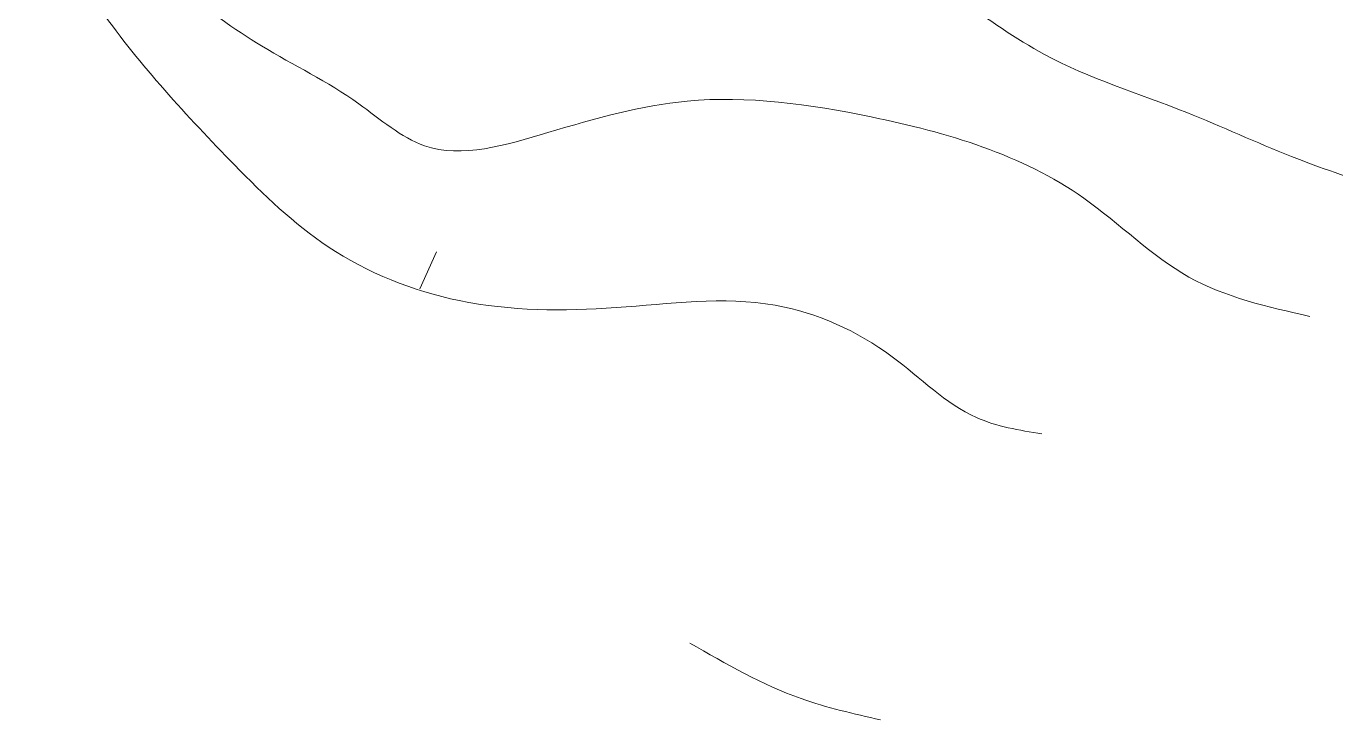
# Model space of a CAD drawing. Header units: millimetres. Extents: x 5637 to 6048, y 3385 to 3927.
# Drawn here: x 5650.61 to 5677.47, y 3609.01 to 3623.24 of the extents above; entities that cross this region are included whole.
import ezdxf

# ---------------------------------------------------------------- set-up
doc = ezdxf.new("R2010")
doc.units = ezdxf.units.MM
doc.layers.add('Contour Lines', color=253, linetype='Continuous')
doc.layers.add('plants1', color=7, linetype='Continuous', true_color=0x89ee5d)

msp = doc.modelspace()

# ---------------------------------------------------------------- hatches: boundary and pattern name
at = {"layer": 'plants1'}
h = msp.add_hatch(dxfattribs=at)
h.set_pattern_fill('ANSI38', color=256, scale=3, style=0)
h.set_pattern_definition([(45, (2816.3681, -1263.7476), (-0.265165043, 0.265165043), []), (135, (2816.3681, -1263.7476), (-0.79549513, 0.265165043), [0.9375, -0.5625])])
edge = h.paths.add_edge_path()
edge.add_line((5671.15, 3651.827), (5672.214, 3636.836))
edge.add_line((5672.214, 3636.836), (5672.938, 3637.081))
edge.add_line((5672.938, 3637.081), (5681.418, 3619.514))
edge.add_line((5681.418, 3619.514), (5682.921, 3620.265))
edge.add_line((5682.921, 3620.265), (5678.333, 3629.976))
edge.add_arc((5692.427, 3636.612), 15.578, 180.9749, 205.2111, ccw=False)
edge.add_line((5676.852, 3636.347), (5675.524, 3651.59))
edge.add_arc((5673.313, 3650.837), 2.336, 18.8103, 96.8722)
edge.add_arc((5673.456, 3650.572), 2.619, 99.3016, 152.2809)

# ---------------------------------------------------------------- linework, layer by layer
at = {"layer": 'Contour Lines', "lineweight": 5, "ltscale": 0.5}
msp.add_line((5658.687, 3617.849), (5659.032, 3618.608), dxfattribs=at)
for points in [[(5650.863, 3626.96), (5653.54, 3627.013), (5656.483, 3627.198), (5661.307, 3626.218), (5663.799, 3625.953), (5668.067, 3624.866), (5671.497, 3622.658), (5674.413, 3621.466), (5676.561, 3620.565), (5678.363, 3619.929), (5680.086, 3619.505), (5681.916, 3619.637)], [(5650.614, 3625.956), (5652.15, 3623.558), (5654.886, 3620.391), (5656.806, 3618.712), (5659.494, 3617.609), (5662.71, 3617.465), (5665.973, 3617.513), (5668.373, 3616.458), (5670.101, 3615.21), (5671.445, 3614.874)], [(5652.696, 3625.146), (5653.827, 3624.015), (5655.443, 3622.831), (5657.436, 3621.646), (5658.783, 3620.784), (5661.315, 3621.054), (5664.17, 3621.7), (5667.941, 3621.377), (5672.305, 3619.708), (5674.46, 3618.092), (5676.938, 3617.284)], [(5664.224, 3610.585), (5666.506, 3609.445), (5668.135, 3609.01)]]:
    msp.add_spline(points, degree=3, dxfattribs=at)

doc.saveas('drawing.dxf')
